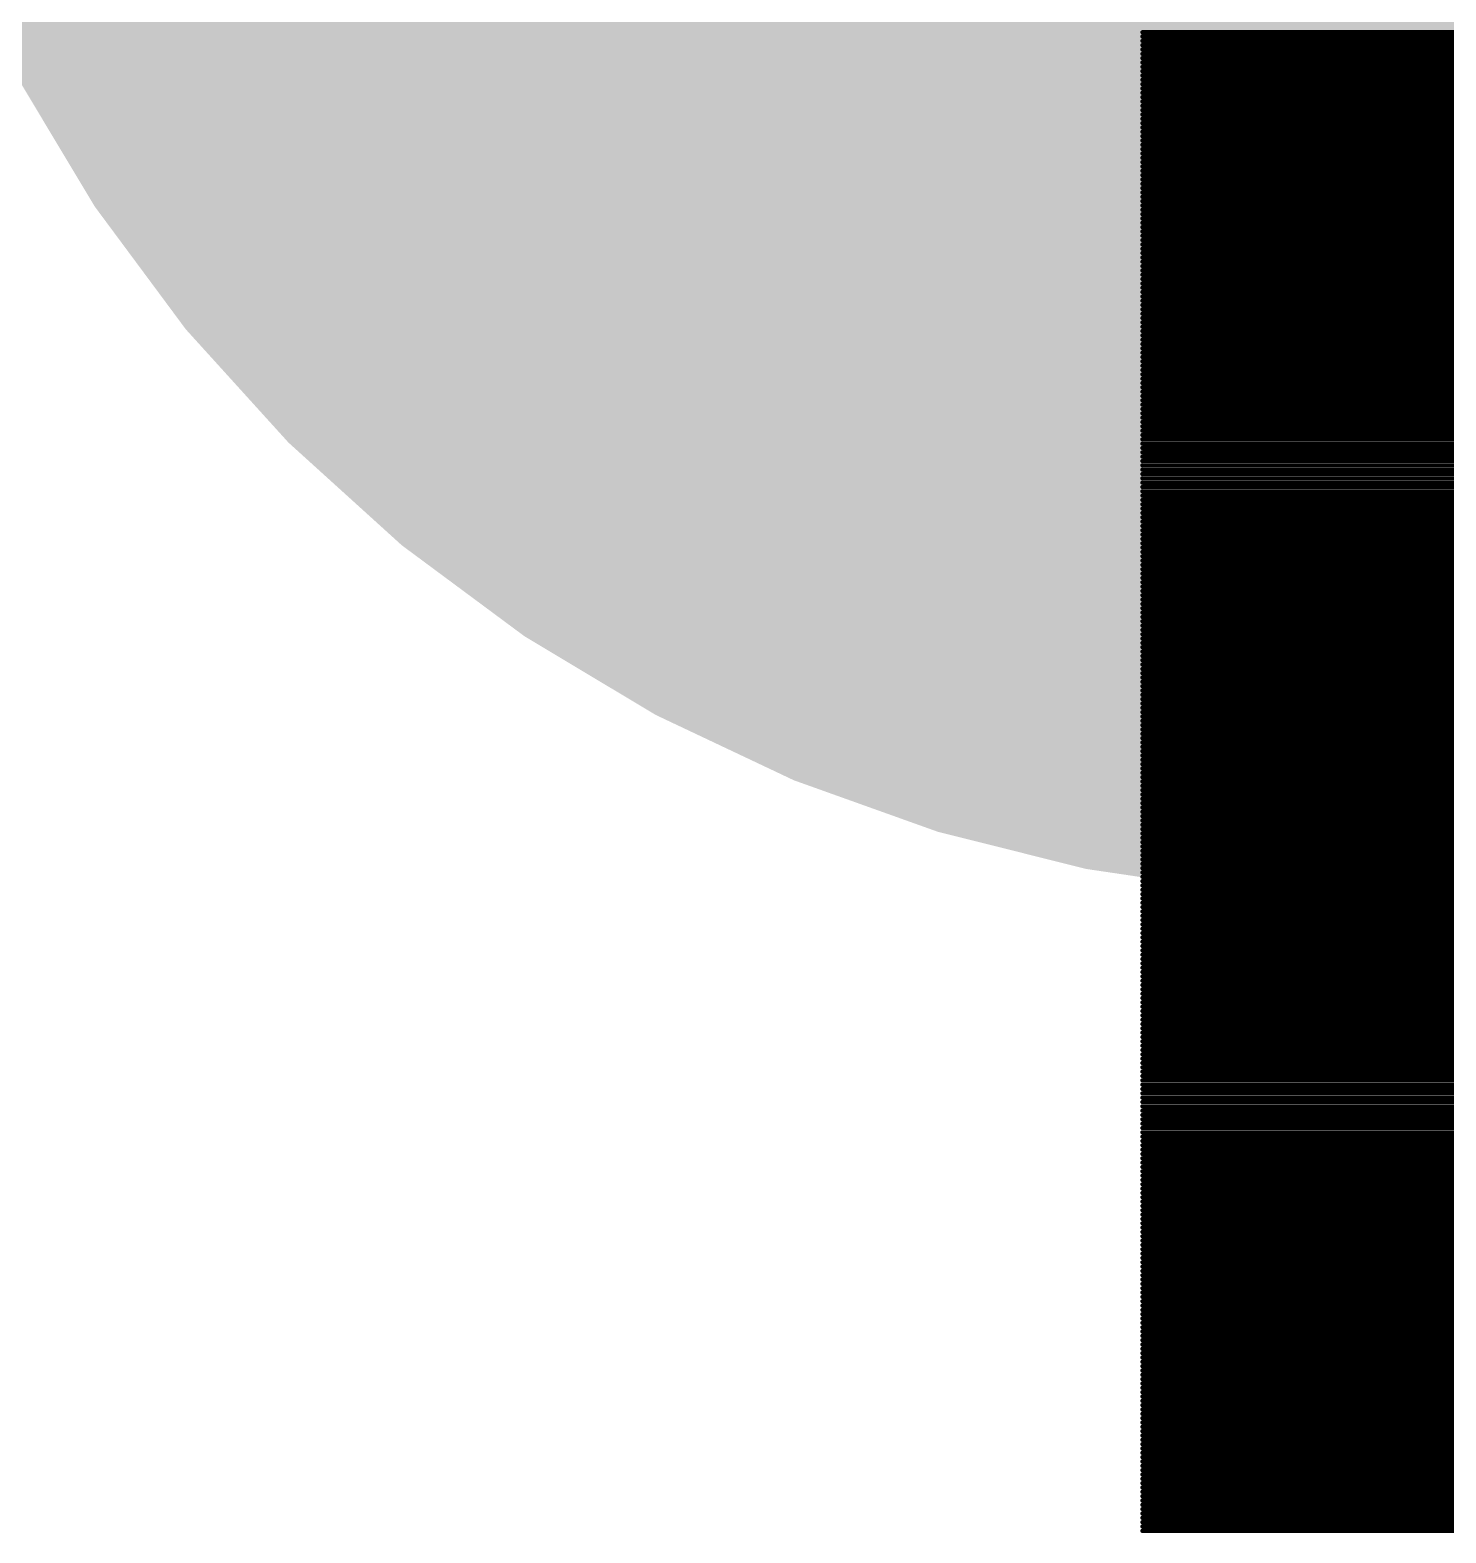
# Model space of a CAD drawing. Header units: millimetres. Extents: x 18.6 to 91.5, y 20.1 to 88.8.
# Drawn here: x 45.732 to 46.279, y 37.597 to 38.177 of the extents above; entities that cross this region are included whole.
import ezdxf

# ---------------------------------------------------------------- set-up
doc = ezdxf.new("R2010")
doc.units = ezdxf.units.MM
for name, color, linetype in [('BottomOverlay', 54, 'Continuous'), ('TopLayer', 1, 'Continuous'), ('TopPaste', 8, 'Continuous'), ('TopSolder', 216, 'Continuous')]:
    doc.layers.add(name, color=color, linetype=linetype)

# ---------------------------------------------------------------- blocks, each defined once
blk = doc.blocks.new('MX_1_25_WS_2P_15')
at = {"layer": 'TopLayer', "const_width": 0.5}
blk.add_lwpolyline([(-3.068, 0.71698, 1), (-2.568, 0.71698, 1)], format="xyb", close=True, dxfattribs=at)
at = {"layer": 'TopLayer'}
blk.add_solid([(-3.818, 1.21698), (-3.818, -1.28302), (-2.818, 1.21698), (-2.818, -1.28302)], dxfattribs=at)
at = {"layer": 'TopPaste', "const_width": 0.5}
blk.add_lwpolyline([(-3.068, 0.71698, 1), (-2.568, 0.71698, 1)], format="xyb", close=True, dxfattribs=at)
at = {"layer": 'TopPaste'}
blk.add_solid([(-3.818, 1.21698), (-3.818, -1.28302), (-2.818, 1.21698), (-2.818, -1.28302)], dxfattribs=at)
at = {"layer": 'TopSolder', "const_width": 0.6016}
blk.add_lwpolyline([(-3.1188, 0.71698, 1), (-2.5172, 0.71698, 1)], format="xyb", close=True, dxfattribs=at)
at = {"layer": 'TopSolder'}
blk.add_solid([(-3.818, 1.31858), (-3.818, -1.38462), (-2.818, 1.31858), (-2.818, -1.38462)], dxfattribs=at)

msp = doc.modelspace()

# ---------------------------------------------------------------- linework, layer by layer
at = {"layer": 'BottomOverlay', "const_width": 0.00167}
for points in [[(46.16198, 38.1763), (47.10024, 38.1763)], [(46.16198, 38.17464), (47.10024, 38.17464)], [(46.16198, 38.17296), (47.10024, 38.17296)], [(46.16198, 38.17129), (47.10024, 38.17129)], [(46.16198, 38.16962), (47.10024, 38.16962)], [(46.16198, 38.16794), (47.10024, 38.16794)], [(46.16198, 38.16628), (47.10024, 38.16628)], [(46.16198, 38.1646), (47.10024, 38.1646)], [(46.16198, 38.16292), (47.10024, 38.16292)], [(46.16198, 38.16126), (47.10024, 38.16126)], [(46.16198, 38.15959), (47.10024, 38.15959)], [(46.16198, 38.15791), (47.10024, 38.15791)], [(46.16198, 38.15624), (47.10024, 38.15624)], [(46.16198, 38.15456), (47.10024, 38.15456)], [(46.16198, 38.15289), (47.10024, 38.15289)], [(46.16198, 38.15122), (47.10024, 38.15122)], [(46.16198, 38.14954), (47.10024, 38.14954)], [(46.16198, 38.14787), (47.10024, 38.14787)], [(46.16198, 38.1462), (47.10024, 38.1462)], [(46.16198, 38.14453), (47.10024, 38.14453)], [(46.16198, 38.14286), (47.10024, 38.14286)], [(46.16198, 38.14119), (47.10024, 38.14119)], [(46.16198, 38.13951), (47.10024, 38.13951)], [(46.16198, 38.13785), (47.10024, 38.13785)], [(46.16198, 38.13616), (47.10024, 38.13616)], [(46.16198, 38.1345), (47.10024, 38.1345)], [(46.16198, 38.13283), (47.10024, 38.13283)], [(46.16198, 38.13115), (47.10024, 38.13115)], [(46.16198, 38.12947), (47.10024, 38.12947)], [(46.16198, 38.12781), (47.10024, 38.12781)], [(46.16198, 38.12613), (47.10024, 38.12613)], [(46.16198, 38.12446), (47.10024, 38.12446)], [(46.16198, 38.12279), (47.10024, 38.12279)], [(46.16198, 38.12111), (47.10024, 38.12111)], [(46.16198, 38.11945), (47.10024, 38.11945)], [(46.16198, 38.11777), (47.10024, 38.11777)], [(46.16198, 38.11609), (47.10024, 38.11609)], [(46.16198, 38.11443), (47.10024, 38.11443)], [(46.16198, 38.11275), (47.10024, 38.11275)], [(46.16198, 38.11108), (47.10024, 38.11108)], [(46.16198, 38.10941), (47.10024, 38.10941)], [(46.16198, 38.10773), (47.10024, 38.10773)], [(46.16198, 38.10606), (47.10024, 38.10606)], [(46.16198, 38.10439), (47.10024, 38.10439)], [(46.16198, 38.10272), (47.10024, 38.10272)], [(46.16198, 38.10104), (47.10024, 38.10104)], [(46.16198, 38.09938), (47.10024, 38.09938)], [(46.16198, 38.09771), (47.10024, 38.09771)], [(46.16198, 38.09603), (47.10024, 38.09603)], [(46.16198, 38.09436), (47.10024, 38.09436)], [(46.16198, 38.09268), (47.10024, 38.09268)], [(46.16198, 38.09102), (47.10024, 38.09102)], [(46.16198, 38.08934), (47.10024, 38.08934)], [(46.16198, 38.08767), (47.10024, 38.08767)], [(46.16198, 38.08599), (47.10024, 38.08599)], [(46.16198, 38.08432), (47.10024, 38.08432)], [(46.16198, 38.08265), (47.10024, 38.08265)], [(46.16198, 38.08098), (47.10024, 38.08098)], [(46.16198, 38.0793), (47.10024, 38.0793)], [(46.16198, 38.07763), (47.10024, 38.07763)], [(46.16198, 38.07596), (47.10024, 38.07596)], [(46.16198, 38.07428), (47.10024, 38.07428)], [(46.16198, 38.07262), (47.10024, 38.07262)], [(46.16198, 38.07094), (47.10024, 38.07094)], [(46.16198, 38.06927), (47.10024, 38.06927)], [(46.16198, 38.0676), (47.10024, 38.0676)], [(46.16198, 38.06593), (47.10024, 38.06593)], [(46.16198, 38.06425), (47.10024, 38.06425)], [(46.16198, 38.06258), (47.10024, 38.06258)], [(46.16198, 38.06091), (47.10024, 38.06091)], [(46.16198, 38.05923), (47.10024, 38.05923)], [(46.16198, 38.05757), (47.10024, 38.05757)], [(46.16198, 38.05589), (47.10024, 38.05589)], [(46.16198, 38.05421), (47.10024, 38.05421)], [(46.16198, 38.05255), (47.10024, 38.05255)], [(46.16198, 38.05087), (47.10024, 38.05087)], [(46.16198, 38.04919), (47.10024, 38.04919)], [(46.16198, 38.04753), (47.10024, 38.04753)], [(46.16198, 38.04585), (47.10024, 38.04585)], [(46.16198, 38.04419), (47.10024, 38.04419)], [(46.16198, 38.04251), (47.10024, 38.04251)], [(46.16198, 38.04084), (47.10024, 38.04084)], [(46.16198, 38.03917), (47.10024, 38.03917)], [(46.16198, 38.03749), (47.10024, 38.03749)], [(46.16198, 38.03581), (47.10024, 38.03581)], [(46.16198, 38.03415), (47.10024, 38.03415)], [(46.16198, 38.03248), (47.10024, 38.03248)], [(46.16198, 38.0308), (47.10024, 38.0308)], [(46.16198, 38.02913), (47.10024, 38.02913)], [(46.16198, 38.02746), (47.10024, 38.02746)], [(46.16198, 38.02578), (47.10024, 38.02578)], [(46.16198, 38.02411), (47.10024, 38.02411)], [(46.16198, 38.02244), (47.10024, 38.02244)], [(46.16198, 38.02076), (47.10024, 38.02076)], [(46.16198, 38.0191), (47.10024, 38.0191)], [(46.16198, 38.01742), (47.10024, 38.01742)], [(46.16198, 38.01575), (47.10024, 38.01575)], [(46.16198, 38.01408), (47.10024, 38.01408)], [(46.16198, 38.01241), (47.10024, 38.01241)], [(46.16198, 38.01074), (47.10024, 38.01074)], [(46.16198, 38.00906), (47.10024, 38.00906)], [(46.16198, 38.00738), (47.10024, 38.00738)], [(46.16198, 38.00572), (47.10024, 38.00572)], [(46.16198, 38.00404), (47.10024, 38.00404)], [(46.16198, 38.00236), (47.10024, 38.00236)], [(46.16198, 38.0007), (47.10024, 38.0007)], [(46.16198, 37.99902), (47.10024, 37.99902)], [(46.16198, 37.99736), (47.10024, 37.99736)], [(46.16198, 37.99568), (47.10024, 37.99568)], [(46.16198, 37.99401), (47.10024, 37.99401)], [(46.16198, 37.99234), (47.10024, 37.99234)], [(46.16198, 37.99067), (47.10024, 37.99067)], [(46.16198, 37.98899), (47.10024, 37.98899)], [(46.16198, 37.98732), (47.10024, 37.98732)], [(46.16198, 37.98564), (47.10024, 37.98564)], [(46.16198, 37.98397), (47.10024, 37.98397)], [(46.16198, 37.9823), (47.10024, 37.9823)], [(46.16198, 37.98063), (47.10024, 37.98063)], [(46.16198, 37.97895), (47.10024, 37.97895)], [(46.16198, 37.97728), (47.10024, 37.97728)], [(46.16198, 37.97561), (47.10024, 37.97561)], [(46.16198, 37.97394), (47.10024, 37.97394)], [(46.16198, 37.97227), (47.10024, 37.97227)], [(46.16198, 37.97059), (47.10024, 37.97059)], [(46.16198, 37.96893), (47.10024, 37.96893)], [(46.16198, 37.96725), (47.10024, 37.96725)], [(46.16198, 37.96557), (47.10024, 37.96557)], [(46.16198, 37.9639), (47.10024, 37.9639)], [(46.16198, 37.96223), (47.10024, 37.96223)], [(46.16198, 37.96056), (47.10024, 37.96056)], [(46.16198, 37.95889), (47.10024, 37.95889)], [(46.16198, 37.95721), (47.10024, 37.95721)], [(46.16198, 37.95554), (47.10024, 37.95554)], [(46.16198, 37.95387), (47.10024, 37.95387)], [(46.16198, 37.95219), (47.10024, 37.95219)], [(46.16198, 37.95052), (47.10024, 37.95052)], [(46.16198, 37.94884), (47.10024, 37.94884)], [(46.16198, 37.94718), (47.10024, 37.94718)], [(46.16198, 37.94551), (47.10024, 37.94551)], [(46.16198, 37.94383), (47.10024, 37.94383)], [(46.16198, 37.94216), (47.10024, 37.94216)], [(46.16198, 37.94049), (47.10024, 37.94049)], [(46.16198, 37.93882), (47.10024, 37.93882)], [(46.16198, 37.93714), (47.10024, 37.93714)], [(46.16198, 37.93547), (47.10024, 37.93547)], [(46.16198, 37.9338), (47.10024, 37.9338)], [(46.16198, 37.93213), (47.10024, 37.93213)], [(46.16198, 37.93045), (47.10024, 37.93045)], [(46.16198, 37.92878), (47.10024, 37.92878)], [(46.16198, 37.92711), (47.10024, 37.92711)], [(46.16198, 37.92544), (47.10024, 37.92544)], [(46.16198, 37.92376), (47.10024, 37.92376)], [(46.16198, 37.92209), (47.10024, 37.92209)], [(46.16198, 37.92042), (47.10024, 37.92042)], [(46.16198, 37.91875), (47.10024, 37.91875)], [(46.16198, 37.91708), (47.10024, 37.91708)], [(46.16198, 37.9154), (47.10024, 37.9154)], [(46.16198, 37.91373), (47.10024, 37.91373)], [(46.16198, 37.91206), (47.10024, 37.91206)], [(46.16198, 37.91039), (47.10024, 37.91039)], [(46.16198, 37.90872), (47.10024, 37.90872)], [(46.16198, 37.90704), (47.10024, 37.90704)], [(46.16198, 37.90537), (47.10024, 37.90537)], [(46.16198, 37.9037), (47.10024, 37.9037)], [(46.16198, 37.90202), (47.10024, 37.90202)], [(46.16198, 37.90035), (47.10024, 37.90035)], [(46.16198, 37.89867), (47.10024, 37.89867)], [(46.16198, 37.897), (47.10024, 37.897)], [(46.16198, 37.89533), (47.10024, 37.89533)], [(46.16198, 37.89367), (47.10024, 37.89367)], [(46.16198, 37.89199), (47.10024, 37.89199)], [(46.16198, 37.89031), (47.10024, 37.89031)], [(46.16198, 37.88864), (47.10024, 37.88864)], [(46.16198, 37.88697), (47.10024, 37.88697)], [(46.16198, 37.88531), (47.10024, 37.88531)], [(46.16198, 37.88363), (47.10024, 37.88363)], [(46.16198, 37.88195), (47.10024, 37.88195)], [(46.16198, 37.88028), (47.10024, 37.88028)], [(46.16198, 37.87861), (47.10024, 37.87861)], [(46.16198, 37.87694), (47.10024, 37.87694)], [(46.16198, 37.87527), (47.10024, 37.87527)], [(46.16198, 37.87359), (47.10024, 37.87359)], [(46.16198, 37.87192), (47.10024, 37.87192)], [(46.16198, 37.87024), (47.10024, 37.87024)], [(46.16198, 37.86857), (47.10024, 37.86857)], [(46.16198, 37.8669), (47.10024, 37.8669)], [(46.16198, 37.86523), (47.10024, 37.86523)], [(46.16198, 37.86355), (47.10024, 37.86355)], [(46.16198, 37.86189), (47.10024, 37.86189)], [(46.16198, 37.86021), (47.10024, 37.86021)], [(46.16198, 37.85854), (47.10024, 37.85854)], [(46.16198, 37.85686), (47.10024, 37.85686)], [(46.16198, 37.85519), (47.10024, 37.85519)], [(46.16198, 37.85352), (47.10024, 37.85352)], [(46.16198, 37.85185), (47.10024, 37.85185)], [(46.16198, 37.85018), (47.10024, 37.85018)], [(46.16198, 37.8485), (47.10024, 37.8485)], [(46.16198, 37.84683), (47.10024, 37.84683)], [(46.16198, 37.84516), (47.10024, 37.84516)], [(46.16198, 37.84348), (47.10024, 37.84348)], [(46.16198, 37.84181), (47.10024, 37.84181)], [(46.16198, 37.84014), (47.10024, 37.84014)], [(46.16198, 37.83847), (47.10024, 37.83847)], [(46.16198, 37.83679), (47.10024, 37.83679)], [(46.16198, 37.83512), (47.10024, 37.83512)], [(46.16198, 37.83345), (47.10024, 37.83345)], [(46.16198, 37.83178), (47.10024, 37.83178)], [(46.16198, 37.83011), (47.10024, 37.83011)], [(46.16198, 37.82843), (47.10024, 37.82843)], [(46.16198, 37.82676), (47.10024, 37.82676)], [(46.16198, 37.82509), (47.10024, 37.82509)], [(46.16198, 37.82342), (47.10024, 37.82342)], [(46.16198, 37.82175), (47.10024, 37.82175)], [(46.16198, 37.82007), (47.10024, 37.82007)], [(46.16198, 37.81841), (47.10024, 37.81841)], [(46.16198, 37.81672), (47.10024, 37.81672)], [(46.16198, 37.81505), (47.10024, 37.81505)], [(46.16198, 37.81338), (47.10024, 37.81338)], [(46.16198, 37.8117), (47.10024, 37.8117)], [(46.16198, 37.81003), (47.10024, 37.81003)], [(46.16198, 37.80837), (47.10024, 37.80837)], [(46.16198, 37.80669), (47.10024, 37.80669)], [(46.16198, 37.80502), (47.10024, 37.80502)], [(46.16198, 37.80335), (47.10024, 37.80335)], [(46.16198, 37.80167), (47.10024, 37.80167)], [(46.16198, 37.80001), (47.10024, 37.80001)], [(46.16198, 37.79833), (47.10024, 37.79833)], [(46.16198, 37.79666), (47.10024, 37.79666)], [(46.16198, 37.79498), (47.10024, 37.79498)], [(46.16198, 37.79331), (47.10024, 37.79331)], [(46.16198, 37.79164), (47.10024, 37.79164)], [(46.16198, 37.78997), (47.10024, 37.78997)], [(46.16198, 37.78829), (47.10024, 37.78829)], [(46.16198, 37.78662), (47.10024, 37.78662)], [(46.16198, 37.78495), (47.10024, 37.78495)], [(46.16198, 37.78327), (47.10024, 37.78327)], [(46.16198, 37.7816), (47.10024, 37.7816)], [(46.16198, 37.77993), (47.10024, 37.77993)], [(46.16198, 37.77826), (47.10024, 37.77826)], [(46.16198, 37.77659), (47.10024, 37.77659)], [(46.16198, 37.77491), (47.10024, 37.77491)], [(46.16198, 37.77324), (47.10024, 37.77324)], [(46.16198, 37.77158), (47.10024, 37.77158)], [(46.16198, 37.76989), (47.10024, 37.76989)], [(46.16198, 37.76823), (47.10024, 37.76823)], [(46.16198, 37.76656), (47.10024, 37.76656)], [(46.16198, 37.76487), (47.10024, 37.76487)], [(46.16198, 37.76321), (47.10024, 37.76321)], [(46.16198, 37.76153), (47.10024, 37.76153)], [(46.16198, 37.75986), (47.10024, 37.75986)], [(46.16198, 37.75819), (47.10024, 37.75819)], [(46.16198, 37.75652), (47.10024, 37.75652)], [(46.16198, 37.75485), (47.10024, 37.75485)], [(46.16198, 37.75317), (47.10024, 37.75317)], [(46.16198, 37.75149), (47.10024, 37.75149)], [(46.16198, 37.74983), (47.10024, 37.74983)], [(46.16198, 37.74816), (47.10024, 37.74816)], [(46.16198, 37.74649), (47.10024, 37.74649)], [(46.16198, 37.74481), (47.10024, 37.74481)], [(46.16198, 37.74314), (47.10024, 37.74314)], [(46.16198, 37.74146), (47.10024, 37.74146)], [(46.16198, 37.73979), (47.10024, 37.73979)], [(46.16198, 37.73811), (47.10024, 37.73811)], [(46.16198, 37.73644), (47.10024, 37.73644)], [(46.16198, 37.73478), (47.10024, 37.73478)], [(46.16198, 37.7331), (47.10024, 37.7331)], [(46.16198, 37.73143), (47.10024, 37.73143)], [(46.16198, 37.72975), (47.10024, 37.72975)], [(46.16198, 37.72808), (47.10024, 37.72808)], [(46.16198, 37.72641), (47.10024, 37.72641)], [(46.16198, 37.72475), (47.10024, 37.72475)], [(46.16198, 37.72307), (47.10024, 37.72307)], [(46.16198, 37.7214), (47.10024, 37.7214)], [(46.16198, 37.71973), (47.10024, 37.71973)], [(46.16198, 37.71805), (47.10024, 37.71805)], [(46.16198, 37.71638), (47.10024, 37.71638)], [(46.16198, 37.7147), (47.10024, 37.7147)], [(46.16198, 37.71304), (47.10024, 37.71304)], [(46.16198, 37.71136), (47.10024, 37.71136)], [(46.16198, 37.70968), (47.10024, 37.70968)], [(46.16198, 37.70801), (47.10024, 37.70801)], [(46.16198, 37.70634), (47.10024, 37.70634)], [(46.16198, 37.70467), (47.10024, 37.70467)], [(46.16198, 37.703), (47.10024, 37.703)], [(46.16198, 37.70132), (47.10024, 37.70132)], [(46.16198, 37.69965), (47.10024, 37.69965)], [(46.16198, 37.69797), (47.10024, 37.69797)], [(46.16198, 37.69631), (47.10024, 37.69631)], [(46.16198, 37.69464), (47.10024, 37.69464)], [(46.16198, 37.69297), (47.10024, 37.69297)], [(46.16198, 37.69129), (47.10024, 37.69129)], [(46.16198, 37.68962), (47.10024, 37.68962)], [(46.16198, 37.68795), (47.10024, 37.68795)], [(46.16198, 37.68627), (47.10024, 37.68627)], [(46.16198, 37.68459), (47.10024, 37.68459)], [(46.16198, 37.68292), (47.10024, 37.68292)], [(46.16198, 37.68126), (47.10024, 37.68126)], [(46.16198, 37.67959), (47.10024, 37.67959)], [(46.16198, 37.67791), (47.10024, 37.67791)], [(46.16198, 37.67623), (47.10024, 37.67623)], [(46.16198, 37.67457), (47.10024, 37.67457)], [(46.16198, 37.6729), (47.10024, 37.6729)], [(46.16198, 37.67123), (47.10024, 37.67123)], [(46.16198, 37.66955), (47.10024, 37.66955)], [(46.16198, 37.66788), (47.10024, 37.66788)], [(46.16198, 37.66621), (47.10024, 37.66621)], [(46.16198, 37.66453), (47.10024, 37.66453)], [(46.16198, 37.66286), (47.10024, 37.66286)], [(46.16198, 37.66119), (47.10024, 37.66119)], [(46.16198, 37.65952), (47.10024, 37.65952)], [(46.16198, 37.65784), (47.10024, 37.65784)], [(46.16198, 37.65616), (47.10024, 37.65616)], [(46.16198, 37.65449), (47.10024, 37.65449)], [(46.16198, 37.65283), (47.10024, 37.65283)], [(46.16198, 37.65115), (47.10024, 37.65115)], [(46.16198, 37.64948), (47.10024, 37.64948)], [(46.16198, 37.64781), (47.10024, 37.64781)], [(46.16198, 37.64613), (47.10024, 37.64613)], [(46.16198, 37.64446), (47.10024, 37.64446)], [(46.16198, 37.64279), (47.10024, 37.64279)], [(46.16198, 37.64112), (47.10024, 37.64112)], [(46.16198, 37.63945), (47.10024, 37.63945)], [(46.16198, 37.63777), (47.10024, 37.63777)], [(46.16198, 37.6361), (47.10024, 37.6361)], [(46.16198, 37.63443), (47.10024, 37.63443)], [(46.16198, 37.63275), (47.10024, 37.63275)], [(46.16198, 37.63108), (47.10024, 37.63108)], [(46.16198, 37.62941), (47.10024, 37.62941)], [(46.16198, 37.62774), (47.10024, 37.62774)], [(46.16198, 37.62607), (47.10024, 37.62607)], [(46.16198, 37.62438), (47.10024, 37.62438)], [(46.16198, 37.62271), (47.10024, 37.62271)], [(46.16198, 37.62105), (47.10024, 37.62105)], [(46.16198, 37.61937), (47.10024, 37.61937)], [(46.16198, 37.6177), (47.10024, 37.6177)], [(46.16198, 37.61603), (47.10024, 37.61603)], [(46.16198, 37.61435), (47.10024, 37.61435)], [(46.16198, 37.61269), (47.10024, 37.61269)], [(46.16198, 37.61101), (47.10024, 37.61101)], [(46.16198, 37.60934), (47.10024, 37.60934)], [(46.16198, 37.60767), (47.10024, 37.60767)], [(46.16198, 37.606), (47.10024, 37.606)], [(46.16198, 37.60432), (47.10024, 37.60432)], [(46.16198, 37.60265), (47.10024, 37.60265)], [(46.16198, 37.60097), (47.10024, 37.60097)], [(46.16198, 37.59931), (47.10024, 37.59931)], [(46.16198, 37.59763), (47.10024, 37.59763)]]:
    msp.add_lwpolyline(points, dxfattribs=at)
at = {"layer": 'BottomOverlay', "const_width": 0.000836}
for points in [[(46.16156, 38.1763, 1), (46.1624, 38.1763, 1)], [(46.16156, 38.17464, 1), (46.1624, 38.17464, 1)], [(46.16156, 38.17296, 1), (46.1624, 38.17296, 1)], [(46.16156, 38.17129, 1), (46.1624, 38.17129, 1)], [(46.16156, 38.16962, 1), (46.1624, 38.16962, 1)], [(46.16156, 38.16794, 1), (46.1624, 38.16794, 1)], [(46.16156, 38.16628, 1), (46.1624, 38.16628, 1)], [(46.16156, 38.1646, 1), (46.1624, 38.1646, 1)], [(46.16156, 38.16292, 1), (46.1624, 38.16292, 1)], [(46.16156, 38.16126, 1), (46.1624, 38.16126, 1)], [(46.16156, 38.15959, 1), (46.1624, 38.15959, 1)], [(46.16156, 38.15791, 1), (46.1624, 38.15791, 1)], [(46.16156, 38.15624, 1), (46.1624, 38.15624, 1)], [(46.16156, 38.15456, 1), (46.1624, 38.15456, 1)], [(46.16156, 38.15289, 1), (46.1624, 38.15289, 1)], [(46.16156, 38.15122, 1), (46.1624, 38.15122, 1)], [(46.16156, 38.14954, 1), (46.1624, 38.14954, 1)], [(46.16156, 38.14787, 1), (46.1624, 38.14787, 1)], [(46.16156, 38.1462, 1), (46.1624, 38.1462, 1)], [(46.16156, 38.14453, 1), (46.1624, 38.14453, 1)], [(46.16156, 38.14286, 1), (46.1624, 38.14286, 1)], [(46.16156, 38.14119, 1), (46.1624, 38.14119, 1)], [(46.16156, 38.13951, 1), (46.1624, 38.13951, 1)], [(46.16156, 38.13785, 1), (46.1624, 38.13785, 1)], [(46.16156, 38.13616, 1), (46.1624, 38.13616, 1)], [(46.16156, 38.1345, 1), (46.1624, 38.1345, 1)], [(46.16156, 38.13283, 1), (46.1624, 38.13283, 1)], [(46.16156, 38.13115, 1), (46.1624, 38.13115, 1)], [(46.16156, 38.12947, 1), (46.1624, 38.12947, 1)], [(46.16156, 38.12781, 1), (46.1624, 38.12781, 1)], [(46.16156, 38.12613, 1), (46.1624, 38.12613, 1)], [(46.16156, 38.12446, 1), (46.1624, 38.12446, 1)], [(46.16156, 38.12279, 1), (46.1624, 38.12279, 1)], [(46.16156, 38.12111, 1), (46.1624, 38.12111, 1)], [(46.16156, 38.11945, 1), (46.1624, 38.11945, 1)], [(46.16156, 38.11777, 1), (46.1624, 38.11777, 1)], [(46.16156, 38.11609, 1), (46.1624, 38.11609, 1)], [(46.16156, 38.11443, 1), (46.1624, 38.11443, 1)], [(46.16156, 38.11275, 1), (46.1624, 38.11275, 1)], [(46.16156, 38.11108, 1), (46.1624, 38.11108, 1)], [(46.16156, 38.10941, 1), (46.1624, 38.10941, 1)], [(46.16156, 38.10773, 1), (46.1624, 38.10773, 1)], [(46.16156, 38.10606, 1), (46.1624, 38.10606, 1)], [(46.16156, 38.10439, 1), (46.1624, 38.10439, 1)], [(46.16156, 38.10272, 1), (46.1624, 38.10272, 1)], [(46.16156, 38.10104, 1), (46.1624, 38.10104, 1)], [(46.16156, 38.09938, 1), (46.1624, 38.09938, 1)], [(46.16156, 38.09771, 1), (46.1624, 38.09771, 1)], [(46.16156, 38.09603, 1), (46.1624, 38.09603, 1)], [(46.16156, 38.09436, 1), (46.1624, 38.09436, 1)], [(46.16156, 38.09268, 1), (46.1624, 38.09268, 1)], [(46.16156, 38.09102, 1), (46.1624, 38.09102, 1)], [(46.16156, 38.08934, 1), (46.1624, 38.08934, 1)], [(46.16156, 38.08767, 1), (46.1624, 38.08767, 1)], [(46.16156, 38.08599, 1), (46.1624, 38.08599, 1)], [(46.16156, 38.08432, 1), (46.1624, 38.08432, 1)], [(46.16156, 38.08265, 1), (46.1624, 38.08265, 1)], [(46.16156, 38.08098, 1), (46.1624, 38.08098, 1)], [(46.16156, 38.0793, 1), (46.1624, 38.0793, 1)], [(46.16156, 38.07763, 1), (46.1624, 38.07763, 1)], [(46.16156, 38.07596, 1), (46.1624, 38.07596, 1)], [(46.16156, 38.07428, 1), (46.1624, 38.07428, 1)], [(46.16156, 38.07262, 1), (46.1624, 38.07262, 1)], [(46.16156, 38.07094, 1), (46.1624, 38.07094, 1)], [(46.16156, 38.06927, 1), (46.1624, 38.06927, 1)], [(46.16156, 38.0676, 1), (46.1624, 38.0676, 1)], [(46.16156, 38.06593, 1), (46.1624, 38.06593, 1)], [(46.16156, 38.06425, 1), (46.1624, 38.06425, 1)], [(46.16156, 38.06258, 1), (46.1624, 38.06258, 1)], [(46.16156, 38.06091, 1), (46.1624, 38.06091, 1)], [(46.16156, 38.05923, 1), (46.1624, 38.05923, 1)], [(46.16156, 38.05757, 1), (46.1624, 38.05757, 1)], [(46.16156, 38.05589, 1), (46.1624, 38.05589, 1)], [(46.16156, 38.05421, 1), (46.1624, 38.05421, 1)], [(46.16156, 38.05255, 1), (46.1624, 38.05255, 1)], [(46.16156, 38.05087, 1), (46.1624, 38.05087, 1)], [(46.16156, 38.04919, 1), (46.1624, 38.04919, 1)], [(46.16156, 38.04753, 1), (46.1624, 38.04753, 1)], [(46.16156, 38.04585, 1), (46.1624, 38.04585, 1)], [(46.16156, 38.04419, 1), (46.1624, 38.04419, 1)], [(46.16156, 38.04251, 1), (46.1624, 38.04251, 1)], [(46.16156, 38.04084, 1), (46.1624, 38.04084, 1)], [(46.16156, 38.03917, 1), (46.1624, 38.03917, 1)], [(46.16156, 38.03749, 1), (46.1624, 38.03749, 1)], [(46.16156, 38.03581, 1), (46.1624, 38.03581, 1)], [(46.16156, 38.03415, 1), (46.1624, 38.03415, 1)], [(46.16156, 38.03248, 1), (46.1624, 38.03248, 1)], [(46.16156, 38.0308, 1), (46.1624, 38.0308, 1)], [(46.16156, 38.02913, 1), (46.1624, 38.02913, 1)], [(46.16156, 38.02746, 1), (46.1624, 38.02746, 1)], [(46.16156, 38.02578, 1), (46.1624, 38.02578, 1)], [(46.16156, 38.02411, 1), (46.1624, 38.02411, 1)], [(46.16156, 38.02244, 1), (46.1624, 38.02244, 1)], [(46.16156, 38.02076, 1), (46.1624, 38.02076, 1)], [(46.16156, 38.0191, 1), (46.1624, 38.0191, 1)], [(46.16156, 38.01742, 1), (46.1624, 38.01742, 1)], [(46.16156, 38.01575, 1), (46.1624, 38.01575, 1)], [(46.16156, 38.01408, 1), (46.1624, 38.01408, 1)], [(46.16156, 38.01241, 1), (46.1624, 38.01241, 1)], [(46.16156, 38.01074, 1), (46.1624, 38.01074, 1)], [(46.16156, 38.00906, 1), (46.1624, 38.00906, 1)], [(46.16156, 38.00738, 1), (46.1624, 38.00738, 1)], [(46.16156, 38.00572, 1), (46.1624, 38.00572, 1)], [(46.16156, 38.00404, 1), (46.1624, 38.00404, 1)], [(46.16156, 38.00236, 1), (46.1624, 38.00236, 1)], [(46.16156, 38.0007, 1), (46.1624, 38.0007, 1)], [(46.16156, 37.99902, 1), (46.1624, 37.99902, 1)], [(46.16156, 37.99736, 1), (46.1624, 37.99736, 1)], [(46.16156, 37.99568, 1), (46.1624, 37.99568, 1)], [(46.16156, 37.99401, 1), (46.1624, 37.99401, 1)], [(46.16156, 37.99234, 1), (46.1624, 37.99234, 1)], [(46.16156, 37.99067, 1), (46.1624, 37.99067, 1)], [(46.16156, 37.98899, 1), (46.1624, 37.98899, 1)], [(46.16156, 37.98732, 1), (46.1624, 37.98732, 1)], [(46.16156, 37.98564, 1), (46.1624, 37.98564, 1)], [(46.16156, 37.98397, 1), (46.1624, 37.98397, 1)], [(46.16156, 37.9823, 1), (46.1624, 37.9823, 1)], [(46.16156, 37.98063, 1), (46.1624, 37.98063, 1)], [(46.16156, 37.97895, 1), (46.1624, 37.97895, 1)], [(46.16156, 37.97728, 1), (46.1624, 37.97728, 1)], [(46.16156, 37.97561, 1), (46.1624, 37.97561, 1)], [(46.16156, 37.97394, 1), (46.1624, 37.97394, 1)], [(46.16156, 37.97227, 1), (46.1624, 37.97227, 1)], [(46.16156, 37.97059, 1), (46.1624, 37.97059, 1)], [(46.16156, 37.96893, 1), (46.1624, 37.96893, 1)], [(46.16156, 37.96725, 1), (46.1624, 37.96725, 1)], [(46.16156, 37.96557, 1), (46.1624, 37.96557, 1)], [(46.16156, 37.9639, 1), (46.1624, 37.9639, 1)], [(46.16156, 37.96223, 1), (46.1624, 37.96223, 1)], [(46.16156, 37.96056, 1), (46.1624, 37.96056, 1)], [(46.16156, 37.95889, 1), (46.1624, 37.95889, 1)], [(46.16156, 37.95721, 1), (46.1624, 37.95721, 1)], [(46.16156, 37.95554, 1), (46.1624, 37.95554, 1)], [(46.16156, 37.95387, 1), (46.1624, 37.95387, 1)], [(46.16156, 37.95219, 1), (46.1624, 37.95219, 1)], [(46.16156, 37.95052, 1), (46.1624, 37.95052, 1)], [(46.16156, 37.94884, 1), (46.1624, 37.94884, 1)], [(46.16156, 37.94718, 1), (46.1624, 37.94718, 1)], [(46.16156, 37.94551, 1), (46.1624, 37.94551, 1)], [(46.16156, 37.94383, 1), (46.1624, 37.94383, 1)], [(46.16156, 37.94216, 1), (46.1624, 37.94216, 1)], [(46.16156, 37.94049, 1), (46.1624, 37.94049, 1)], [(46.16156, 37.93882, 1), (46.1624, 37.93882, 1)], [(46.16156, 37.93714, 1), (46.1624, 37.93714, 1)], [(46.16156, 37.93547, 1), (46.1624, 37.93547, 1)], [(46.16156, 37.9338, 1), (46.1624, 37.9338, 1)], [(46.16156, 37.93213, 1), (46.1624, 37.93213, 1)], [(46.16156, 37.93045, 1), (46.1624, 37.93045, 1)], [(46.16156, 37.92878, 1), (46.1624, 37.92878, 1)], [(46.16156, 37.92711, 1), (46.1624, 37.92711, 1)], [(46.16156, 37.92544, 1), (46.1624, 37.92544, 1)], [(46.16156, 37.92376, 1), (46.1624, 37.92376, 1)], [(46.16156, 37.92209, 1), (46.1624, 37.92209, 1)], [(46.16156, 37.92042, 1), (46.1624, 37.92042, 1)], [(46.16156, 37.91875, 1), (46.1624, 37.91875, 1)], [(46.16156, 37.91708, 1), (46.1624, 37.91708, 1)], [(46.16156, 37.9154, 1), (46.1624, 37.9154, 1)], [(46.16156, 37.91373, 1), (46.1624, 37.91373, 1)], [(46.16156, 37.91206, 1), (46.1624, 37.91206, 1)], [(46.16156, 37.91039, 1), (46.1624, 37.91039, 1)], [(46.16156, 37.90872, 1), (46.1624, 37.90872, 1)], [(46.16156, 37.90704, 1), (46.1624, 37.90704, 1)], [(46.16156, 37.90537, 1), (46.1624, 37.90537, 1)], [(46.16156, 37.9037, 1), (46.1624, 37.9037, 1)], [(46.16156, 37.90202, 1), (46.1624, 37.90202, 1)], [(46.16156, 37.90035, 1), (46.1624, 37.90035, 1)], [(46.16156, 37.89867, 1), (46.1624, 37.89867, 1)], [(46.16156, 37.897, 1), (46.1624, 37.897, 1)], [(46.16156, 37.89533, 1), (46.1624, 37.89533, 1)], [(46.16156, 37.89367, 1), (46.1624, 37.89367, 1)], [(46.16156, 37.89199, 1), (46.1624, 37.89199, 1)], [(46.16156, 37.89031, 1), (46.1624, 37.89031, 1)], [(46.16156, 37.88864, 1), (46.1624, 37.88864, 1)], [(46.16156, 37.88697, 1), (46.1624, 37.88697, 1)], [(46.16156, 37.88531, 1), (46.1624, 37.88531, 1)], [(46.16156, 37.88363, 1), (46.1624, 37.88363, 1)], [(46.16156, 37.88195, 1), (46.1624, 37.88195, 1)], [(46.16156, 37.88028, 1), (46.1624, 37.88028, 1)], [(46.16156, 37.87861, 1), (46.1624, 37.87861, 1)], [(46.16156, 37.87694, 1), (46.1624, 37.87694, 1)], [(46.16156, 37.87527, 1), (46.1624, 37.87527, 1)], [(46.16156, 37.87359, 1), (46.1624, 37.87359, 1)], [(46.16156, 37.87192, 1), (46.1624, 37.87192, 1)], [(46.16156, 37.87024, 1), (46.1624, 37.87024, 1)], [(46.16156, 37.86857, 1), (46.1624, 37.86857, 1)], [(46.16156, 37.8669, 1), (46.1624, 37.8669, 1)], [(46.16156, 37.86523, 1), (46.1624, 37.86523, 1)], [(46.16156, 37.86355, 1), (46.1624, 37.86355, 1)], [(46.16156, 37.86189, 1), (46.1624, 37.86189, 1)], [(46.16156, 37.86021, 1), (46.1624, 37.86021, 1)], [(46.16156, 37.85854, 1), (46.1624, 37.85854, 1)], [(46.16156, 37.85686, 1), (46.1624, 37.85686, 1)], [(46.16156, 37.85519, 1), (46.1624, 37.85519, 1)], [(46.16156, 37.85352, 1), (46.1624, 37.85352, 1)], [(46.16156, 37.85185, 1), (46.1624, 37.85185, 1)], [(46.16156, 37.85018, 1), (46.1624, 37.85018, 1)], [(46.16156, 37.8485, 1), (46.1624, 37.8485, 1)], [(46.16156, 37.84683, 1), (46.1624, 37.84683, 1)], [(46.16156, 37.84516, 1), (46.1624, 37.84516, 1)], [(46.16156, 37.84348, 1), (46.1624, 37.84348, 1)], [(46.16156, 37.84181, 1), (46.1624, 37.84181, 1)], [(46.16156, 37.84014, 1), (46.1624, 37.84014, 1)], [(46.16156, 37.83847, 1), (46.1624, 37.83847, 1)], [(46.16156, 37.83679, 1), (46.1624, 37.83679, 1)], [(46.16156, 37.83512, 1), (46.1624, 37.83512, 1)], [(46.16156, 37.83345, 1), (46.1624, 37.83345, 1)], [(46.16156, 37.83178, 1), (46.1624, 37.83178, 1)], [(46.16156, 37.83011, 1), (46.1624, 37.83011, 1)], [(46.16156, 37.82843, 1), (46.1624, 37.82843, 1)], [(46.16156, 37.82676, 1), (46.1624, 37.82676, 1)], [(46.16156, 37.82509, 1), (46.1624, 37.82509, 1)], [(46.16156, 37.82342, 1), (46.1624, 37.82342, 1)], [(46.16156, 37.82175, 1), (46.1624, 37.82175, 1)], [(46.16156, 37.82007, 1), (46.1624, 37.82007, 1)], [(46.16156, 37.81841, 1), (46.1624, 37.81841, 1)], [(46.16156, 37.81672, 1), (46.1624, 37.81672, 1)], [(46.16156, 37.81505, 1), (46.1624, 37.81505, 1)], [(46.16156, 37.81338, 1), (46.1624, 37.81338, 1)], [(46.16156, 37.8117, 1), (46.1624, 37.8117, 1)], [(46.16156, 37.81003, 1), (46.1624, 37.81003, 1)], [(46.16156, 37.80837, 1), (46.1624, 37.80837, 1)], [(46.16156, 37.80669, 1), (46.1624, 37.80669, 1)], [(46.16156, 37.80502, 1), (46.1624, 37.80502, 1)], [(46.16156, 37.80335, 1), (46.1624, 37.80335, 1)], [(46.16156, 37.80167, 1), (46.1624, 37.80167, 1)], [(46.16156, 37.80001, 1), (46.1624, 37.80001, 1)], [(46.16156, 37.79833, 1), (46.1624, 37.79833, 1)], [(46.16156, 37.79666, 1), (46.1624, 37.79666, 1)], [(46.16156, 37.79498, 1), (46.1624, 37.79498, 1)], [(46.16156, 37.79331, 1), (46.1624, 37.79331, 1)], [(46.16156, 37.79164, 1), (46.1624, 37.79164, 1)], [(46.16156, 37.78997, 1), (46.1624, 37.78997, 1)], [(46.16156, 37.78829, 1), (46.1624, 37.78829, 1)], [(46.16156, 37.78662, 1), (46.1624, 37.78662, 1)], [(46.16156, 37.78495, 1), (46.1624, 37.78495, 1)], [(46.16156, 37.78327, 1), (46.1624, 37.78327, 1)], [(46.16156, 37.7816, 1), (46.1624, 37.7816, 1)], [(46.16156, 37.77993, 1), (46.1624, 37.77993, 1)], [(46.16156, 37.77826, 1), (46.1624, 37.77826, 1)], [(46.16156, 37.77659, 1), (46.1624, 37.77659, 1)], [(46.16156, 37.77491, 1), (46.1624, 37.77491, 1)], [(46.16156, 37.77324, 1), (46.1624, 37.77324, 1)], [(46.16156, 37.77158, 1), (46.1624, 37.77158, 1)], [(46.16156, 37.76989, 1), (46.1624, 37.76989, 1)], [(46.16156, 37.76823, 1), (46.1624, 37.76823, 1)], [(46.16156, 37.76656, 1), (46.1624, 37.76656, 1)], [(46.16156, 37.76487, 1), (46.1624, 37.76487, 1)], [(46.16156, 37.76321, 1), (46.1624, 37.76321, 1)], [(46.16156, 37.76153, 1), (46.1624, 37.76153, 1)], [(46.16156, 37.75986, 1), (46.1624, 37.75986, 1)], [(46.16156, 37.75819, 1), (46.1624, 37.75819, 1)], [(46.16156, 37.75652, 1), (46.1624, 37.75652, 1)], [(46.16156, 37.75485, 1), (46.1624, 37.75485, 1)], [(46.16156, 37.75317, 1), (46.1624, 37.75317, 1)], [(46.16156, 37.75149, 1), (46.1624, 37.75149, 1)], [(46.16156, 37.74983, 1), (46.1624, 37.74983, 1)], [(46.16156, 37.74816, 1), (46.1624, 37.74816, 1)], [(46.16156, 37.74649, 1), (46.1624, 37.74649, 1)], [(46.16156, 37.74481, 1), (46.1624, 37.74481, 1)], [(46.16156, 37.74314, 1), (46.1624, 37.74314, 1)], [(46.16156, 37.74146, 1), (46.1624, 37.74146, 1)], [(46.16156, 37.73979, 1), (46.1624, 37.73979, 1)], [(46.16156, 37.73811, 1), (46.1624, 37.73811, 1)], [(46.16156, 37.73644, 1), (46.1624, 37.73644, 1)], [(46.16156, 37.73478, 1), (46.1624, 37.73478, 1)], [(46.16156, 37.7331, 1), (46.1624, 37.7331, 1)], [(46.16156, 37.73143, 1), (46.1624, 37.73143, 1)], [(46.16156, 37.72975, 1), (46.1624, 37.72975, 1)], [(46.16156, 37.72808, 1), (46.1624, 37.72808, 1)], [(46.16156, 37.72641, 1), (46.1624, 37.72641, 1)], [(46.16156, 37.72475, 1), (46.1624, 37.72475, 1)], [(46.16156, 37.72307, 1), (46.1624, 37.72307, 1)], [(46.16156, 37.7214, 1), (46.1624, 37.7214, 1)], [(46.16156, 37.71973, 1), (46.1624, 37.71973, 1)], [(46.16156, 37.71805, 1), (46.1624, 37.71805, 1)], [(46.16156, 37.71638, 1), (46.1624, 37.71638, 1)], [(46.16156, 37.7147, 1), (46.1624, 37.7147, 1)], [(46.16156, 37.71304, 1), (46.1624, 37.71304, 1)], [(46.16156, 37.71136, 1), (46.1624, 37.71136, 1)], [(46.16156, 37.70968, 1), (46.1624, 37.70968, 1)], [(46.16156, 37.70801, 1), (46.1624, 37.70801, 1)], [(46.16156, 37.70634, 1), (46.1624, 37.70634, 1)], [(46.16156, 37.70467, 1), (46.1624, 37.70467, 1)], [(46.16156, 37.703, 1), (46.1624, 37.703, 1)], [(46.16156, 37.70132, 1), (46.1624, 37.70132, 1)], [(46.16156, 37.69965, 1), (46.1624, 37.69965, 1)], [(46.16156, 37.69797, 1), (46.1624, 37.69797, 1)], [(46.16156, 37.69631, 1), (46.1624, 37.69631, 1)], [(46.16156, 37.69464, 1), (46.1624, 37.69464, 1)], [(46.16156, 37.69297, 1), (46.1624, 37.69297, 1)], [(46.16156, 37.69129, 1), (46.1624, 37.69129, 1)], [(46.16156, 37.68962, 1), (46.1624, 37.68962, 1)], [(46.16156, 37.68795, 1), (46.1624, 37.68795, 1)], [(46.16156, 37.68627, 1), (46.1624, 37.68627, 1)], [(46.16156, 37.68459, 1), (46.1624, 37.68459, 1)], [(46.16156, 37.68292, 1), (46.1624, 37.68292, 1)], [(46.16156, 37.68126, 1), (46.1624, 37.68126, 1)], [(46.16156, 37.67959, 1), (46.1624, 37.67959, 1)], [(46.16156, 37.67791, 1), (46.1624, 37.67791, 1)], [(46.16156, 37.67623, 1), (46.1624, 37.67623, 1)], [(46.16156, 37.67457, 1), (46.1624, 37.67457, 1)], [(46.16156, 37.6729, 1), (46.1624, 37.6729, 1)], [(46.16156, 37.67123, 1), (46.1624, 37.67123, 1)], [(46.16156, 37.66955, 1), (46.1624, 37.66955, 1)], [(46.16156, 37.66788, 1), (46.1624, 37.66788, 1)], [(46.16156, 37.66621, 1), (46.1624, 37.66621, 1)], [(46.16156, 37.66453, 1), (46.1624, 37.66453, 1)], [(46.16156, 37.66286, 1), (46.1624, 37.66286, 1)], [(46.16156, 37.66119, 1), (46.1624, 37.66119, 1)], [(46.16156, 37.65952, 1), (46.1624, 37.65952, 1)], [(46.16156, 37.65784, 1), (46.1624, 37.65784, 1)], [(46.16156, 37.65616, 1), (46.1624, 37.65616, 1)], [(46.16156, 37.65449, 1), (46.1624, 37.65449, 1)], [(46.16156, 37.65283, 1), (46.1624, 37.65283, 1)], [(46.16156, 37.65115, 1), (46.1624, 37.65115, 1)], [(46.16156, 37.64948, 1), (46.1624, 37.64948, 1)], [(46.16156, 37.64781, 1), (46.1624, 37.64781, 1)], [(46.16156, 37.64613, 1), (46.1624, 37.64613, 1)], [(46.16156, 37.64446, 1), (46.1624, 37.64446, 1)], [(46.16156, 37.64279, 1), (46.1624, 37.64279, 1)], [(46.16156, 37.64112, 1), (46.1624, 37.64112, 1)], [(46.16156, 37.63945, 1), (46.1624, 37.63945, 1)], [(46.16156, 37.63777, 1), (46.1624, 37.63777, 1)], [(46.16156, 37.6361, 1), (46.1624, 37.6361, 1)], [(46.16156, 37.63443, 1), (46.1624, 37.63443, 1)], [(46.16156, 37.63275, 1), (46.1624, 37.63275, 1)], [(46.16156, 37.63108, 1), (46.1624, 37.63108, 1)], [(46.16156, 37.62941, 1), (46.1624, 37.62941, 1)], [(46.16156, 37.62774, 1), (46.1624, 37.62774, 1)], [(46.16156, 37.62607, 1), (46.1624, 37.62607, 1)], [(46.16156, 37.62438, 1), (46.1624, 37.62438, 1)], [(46.16156, 37.62271, 1), (46.1624, 37.62271, 1)], [(46.16156, 37.62105, 1), (46.1624, 37.62105, 1)], [(46.16156, 37.61937, 1), (46.1624, 37.61937, 1)], [(46.16156, 37.6177, 1), (46.1624, 37.6177, 1)], [(46.16156, 37.61603, 1), (46.1624, 37.61603, 1)], [(46.16156, 37.61435, 1), (46.1624, 37.61435, 1)], [(46.16156, 37.61269, 1), (46.1624, 37.61269, 1)], [(46.16156, 37.61101, 1), (46.1624, 37.61101, 1)], [(46.16156, 37.60934, 1), (46.1624, 37.60934, 1)], [(46.16156, 37.60767, 1), (46.1624, 37.60767, 1)], [(46.16156, 37.606, 1), (46.1624, 37.606, 1)], [(46.16156, 37.60432, 1), (46.1624, 37.60432, 1)], [(46.16156, 37.60265, 1), (46.1624, 37.60265, 1)], [(46.16156, 37.60097, 1), (46.1624, 37.60097, 1)], [(46.16156, 37.59931, 1), (46.1624, 37.59931, 1)], [(46.16156, 37.59763, 1), (46.1624, 37.59763, 1)]]:
    msp.add_lwpolyline(points, format="xyb", close=True, dxfattribs=at)

# ---------------------------------------------------------------- block references
at = {"rotation": 180}
msp.add_blockref('MX_1_25_WS_2P_15', (43.43961, 39.16022), dxfattribs=at)

doc.saveas('drawing.dxf')
